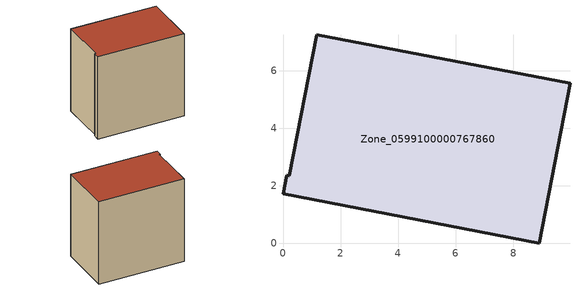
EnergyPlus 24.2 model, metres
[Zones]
Zone_0599100000767860
 floor ground (C_G): 8.9,0 0,1.72 0.13,2.38 0.23,2.36 1.17,7.26 9.97,5.57 z0
 wall outside (C_F): 0,1.72 8.9,0 9.97,5.57 1.17,7.26 0.23,2.36 0.13,2.38 0,1.72 z0:8.97
 roof outside (C_R): 0.13,2.38 0,1.72 8.9,0 9.97,5.57 1.17,7.26 0.23,2.36 z8.97
[BUILDING]
Pand.0599100000767860: North Axis=0; Terrain=City; Loads Convergence Tolerance Value=0.04; Temperature Convergence Tolerance Value=0.4; Solar Distribution=FullExterior; Maximum Number of Warmup Days=25; Minimum Number of Warmup Days=1
[Site:Location]
Rotterdam.The.Hague.AP_ZH_NLD Design_Conditions: Latitude=51.96; Longitude=4.45; Time Zone=1; Elevation=-4.5
[SITE:GROUNDTEMPERATURE:BUILDINGSURFACE]
18, 18, 18, 18, 18, 18, 18, 18, 18, 18, 18, 18
[MATERIAL] Thermal Absorptance=0.9; Solar Absorptance=0.7; Visible Absorptance=0.7
Name | Roughness | Thickness | Conductivity | Density | Specific Heat
G.TC.2006-2014 | MediumSmooth | 0.15 | 0.06 | 540 | 1210
F.TC.2006-2014 | Rough | 0.3 | 0.12 | 1920 | 840
R.TC.2006-2014 | MediumRough | 0.2 | 0.08 | 1500 | 1000
[CONSTRUCTION]
C_G: G.TC.2006-2014
C_F: F.TC.2006-2014
C_R: R.TC.2006-2014
[ZONE]
Zone_0599100000767860: Type=1; Multiplier=1; Ceiling Height=Autocalculate; Volume=Autocalculate; Floor Area=autocalculate; Part of Total Floor Area=Yes
[ZONEINFILTRATION:DESIGNFLOWRATE]
Infil_Zone_0599100000767860: Zone or ZoneList or Space or SpaceList=Zone_0599100000767860; Schedule=AlwaysOn; Design Flow Rate Calculation Method=Flow/Area; Flow Rate per Floor Area=0.0015; Constant Term Coefficient=1; Temperature Term Coefficient=0; Velocity Term Coefficient=0; Velocity Squared Term Coefficient=0
[HVACTEMPLATE:ZONE:IDEALLOADSAIRSYSTEM]
Zone_0599100000767860: Maximum Heating Supply Air Temperature=50; Minimum Cooling Supply Air Temperature=13; Maximum Heating Supply Air Humidity Ratio=0.0156; Minimum Cooling Supply Air Humidity Ratio=0.0077; Heating Limit=NoLimit; Cooling Limit=NoLimit; Dehumidification Control Type=ConstantSensibleHeatRatio; Cooling Sensible Heat Ratio=0.7; Dehumidification Setpoint=60; Humidification Control Type=None; Humidification Setpoint=30; Outdoor Air Method=None; Outdoor Air Flow Rate per Person=0.00944; Outdoor Air Flow Rate per Zone Floor Area=0; Outdoor Air Flow Rate per Zone=0; Demand Controlled Ventilation Type=None; Outdoor Air Economizer Type=NoEconomizer; Heat Recovery Type=None; Sensible Heat Recovery Effectiveness=0.7; Latent Heat Recovery Effectiveness=0.65
[ZONECONTROL:THERMOSTAT]
ThermostatControl_Zone_0599100000767860: Zone or ZoneList=Zone_0599100000767860; Control Type Schedule=DualSetpointControlType; Control 1=Thermostat_Zone_0599100000767860; Temperature Difference Between Cutout And Setpoint=0
[THERMOSTATSETPOINT:DUALSETPOINT]
Thermostat_Zone_0599100000767860: Heating Setpoint Temperature Schedule=HeatingSetpoint_Zone_0599100000767860; Cooling Setpoint Temperature Schedule=CoolingSetpoint_Zone_0599100000767860
[SCHEDULE:COMPACT]
HeatingSetpoint_Zone_0599100000767860: Through: 12/31, For: AllDays, Until: 24:00, 21
CoolingSetpoint_Zone_0599100000767860: Through: 12/31, For: AllDays, Until: 24:00, 24
DualSetpointControlType: Through: 12/31, For: AllDays, Until: 24:00, 4
AlwaysOn: Through: 12/31, For: AllDays, Until: 24:00, 1
